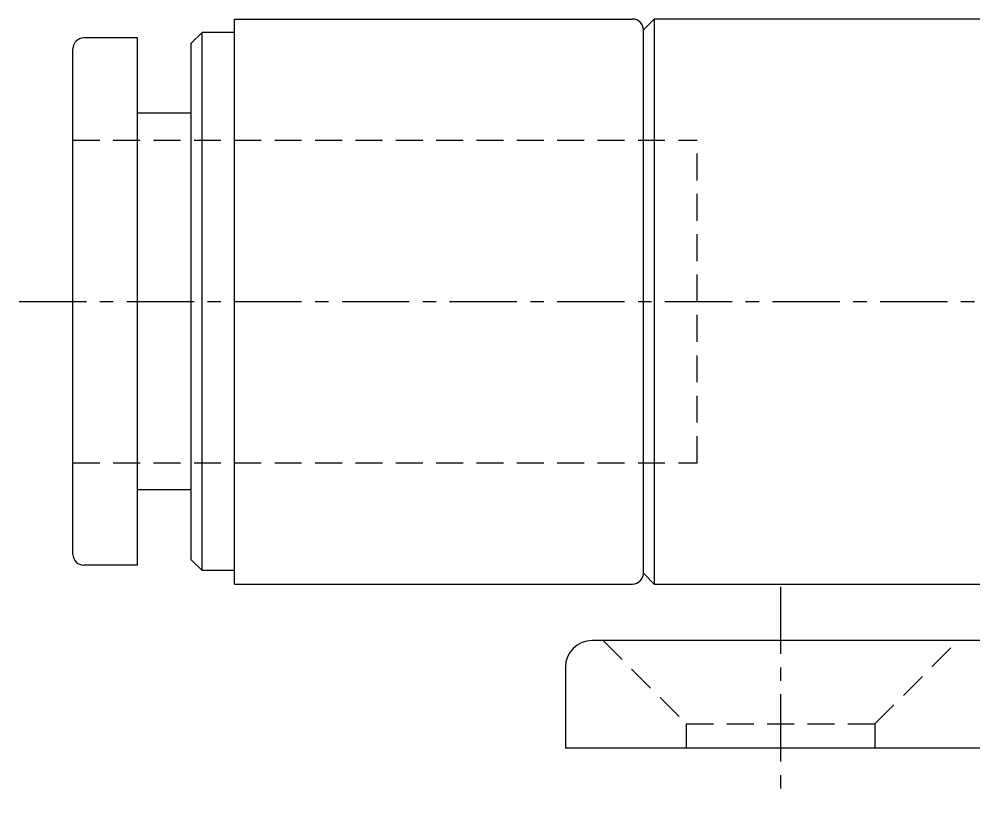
# Model space of a CAD drawing. Extents: x -4 to 102, y -14 to 59.
# Drawn here: x 17.37 to 35.11, y -0.24 to 14.31 of the extents above; entities that cross this region are included whole.
import ezdxf

# ---------------------------------------------------------------- set-up
doc = ezdxf.new("R2010")
doc.units = 0
doc.linetypes.add('CENTER', pattern=[2, 1.25, -0.25, 0.25, -0.25])
doc.linetypes.add('DASHED', pattern=[0.75, 0.5, -0.25])
doc.layers.get('0').update_dxf_attribs({"linetype": 'CONTINUOUS'})
doc.layers.add('CENTER', color=1, linetype='CENTER')

msp = doc.modelspace()

# ---------------------------------------------------------------- linework, layer by layer
at = {"color": 7, "linetype": 'CONTINUOUS'}
for p, q in [((21.368, 3.808), (21.368, 14.308)), ((21.368, 14.308), (28.768, 14.308)), ((29.168, 14.308), (28.968, 14.108)), ((29.168, 14.308), (29.168, 9.058)), ((35.768, 14.308), (29.168, 14.308)), ((20.768, 14.058), (20.568, 13.858)), ((21.368, 14.058), (20.768, 14.058)), ((20.768, 4.058), (20.768, 14.058)), ((28.968, 4.008), (28.968, 14.108)), ((28.968, 4.008), (28.968, 14.108)), ((19.568, 13.958), (18.568, 13.958)), ((19.568, 4.158), (19.568, 13.958)), ((20.568, 4.258), (20.568, 13.858)), ((18.368, 4.358), (18.368, 13.758)), ((20.568, 12.558), (19.568, 12.558)), ((29.168, 9.058), (29.168, 3.808)), ((20.568, 5.558), (19.568, 5.558)), ((19.568, 4.158), (18.568, 4.158)), ((20.768, 4.058), (20.568, 4.258)), ((21.368, 4.058), (20.768, 4.058)), ((28.968, 4.008), (29.168, 3.808)), ((21.368, 3.808), (28.768, 3.808)), ((29.168, 3.808), (35.768, 3.808)), ((36.018, 2.758), (28.018, 2.758)), ((27.518, 2.258), (27.518, 0.758)), ((60.518, 0.758), (27.518, 0.758))]:
    msp.add_line(p, q, dxfattribs=at)
at = {"color": 3, "linetype": 'DASHED'}
for p, q in [((18.368, 12.058), (29.968, 12.058)), ((29.968, 6.058), (29.968, 12.058)), ((18.368, 6.058), (29.968, 6.058)), ((28.218, 2.758), (29.768, 1.208)), ((33.268, 1.208), (34.818, 2.758)), ((29.768, 0.758), (29.768, 1.208)), ((29.768, 1.208), (33.268, 1.208)), ((33.268, 1.208), (33.268, 0.758))]:
    msp.add_line(p, q, dxfattribs=at)
at = {"color": 7, "linetype": 'CONTINUOUS'}
for centre, radius, start, end in [((28.768, 14.108), 0.2, 0, 90), ((18.568, 13.758), 0.2, 90, 180), ((18.568, 4.358), 0.2, 180, 270), ((28.768, 4.008), 0.2, 270, 0), ((28.018, 2.258), 0.5, 90, 180)]:
    msp.add_arc(centre, radius, start, end, dxfattribs=at)
at = {"layer": 'CENTER', "color": 1, "linetype": 'CENTER'}
for p, q in [((17.368, 9.058), (72.668, 9.058)), ((31.518, 3.758), (31.518, -0.242))]:
    msp.add_line(p, q, dxfattribs=at)

doc.saveas('drawing.dxf')
